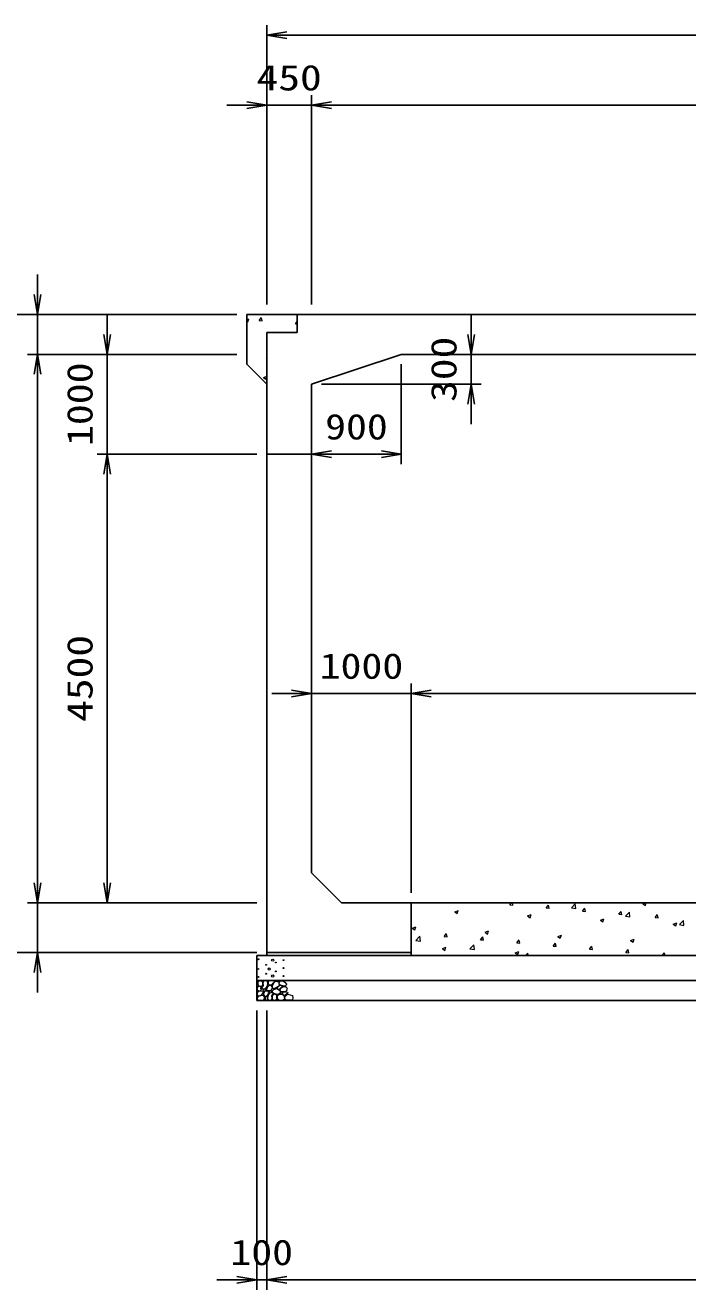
# Model space of a CAD drawing. Units: millimetres at full size. Extents: x 0 to 84100, y 0 to 59400.
# Drawn here: x 7179 to 13822, y 31620 to 44300 of the extents above; entities that cross this region are included whole.
import ezdxf
from ezdxf.enums import TextEntityAlignment as Align

# ---------------------------------------------------------------- set-up
doc = ezdxf.new("R2010")
doc.units = ezdxf.units.MM
for name, color, linetype, lineweight in [('D-DCR-HCHn', 4, 'Continuous', 9), ('D-STR-DIM', 7, 'Continuous', 25), ('D-STR-STRn', 1, 'Continuous', 25)]:
    doc.layers.add(name, color=color, linetype=linetype, lineweight=lineweight)
doc.styles.add('ＭＳ ゴシック', font='')
doc.styles.get('ＭＳ ゴシック').set_extended_font_data('MS Gothic')

# ---------------------------------------------------------------- blocks, each defined once
blk = doc.blocks.new('open_arrow')
at = {"color": 0, "linetype": 'Continuous', "lineweight": -2}
blk.add_lwpolyline([(7.5, 1.25), (0, 0), (7.5, -1.25)], dxfattribs=at)

msp = doc.modelspace()

# ---------------------------------------------------------------- linework, layer by layer
at = {"layer": 'D-DCR-HCHn'}
for p, q in [((9400, 41347.249), (9422.254, 41355.791)), ((9411.85, 41325.129), (9422.15, 41355.827)), ((9523.072, 41339.448), (9553.436, 41336.792)), ((9523.499, 41339.463), (9547.99, 41368.649)), ((9553.615, 41335.606), (9547.741, 41367.449)), ((9400, 41333.021), (9411.819, 41325.049)), ((9887.44, 41307.57), (9905, 41306.034)), ((9887.869, 41307.584), (9905, 41328.001)), ((9593.558, 40957.335), (9600, 40956.771)), ((9593.986, 40957.349), (9600, 40964.516)), ((9566.175, 40769.187), (9591.444, 40752.142)), ((9566.311, 40769.23), (9600, 40782.162)), ((9591.474, 40752.222), (9600, 40777.632)), ((11486.026, 35408.499), (11511.295, 35391.455)), ((11486.179, 35408.528), (11521.749, 35422.181)), ((11511.32, 35391.537), (11521.621, 35422.235)), ((12037.829, 35480.237), (12068.193, 35477.58)), ((12038.279, 35480.245), (12054.856, 35500)), ((12068.326, 35476.375), (12063.968, 35500)), ((12216.242, 35367.842), (12251.812, 35381.496)), ((12241.382, 35350.853), (12251.682, 35381.551)), ((12402.198, 35448.358), (12432.562, 35445.702)), ((12402.649, 35448.366), (12427.139, 35477.553)), ((12432.693, 35444.494), (12426.82, 35476.337)), ((12655.075, 35449.41), (12694.642, 35490.648)), ((12655.195, 35448.979), (12700.375, 35441.972)), ((12700.296, 35442.309), (12694.683, 35490.554)), ((12766.566, 35416.48), (12796.93, 35413.824)), ((12767.018, 35416.488), (12791.508, 35445.674)), ((12797.061, 35412.613), (12791.187, 35444.456)), ((13130.934, 35384.602), (13161.298, 35381.946)), ((13131.387, 35384.61), (13155.878, 35413.796)), ((13161.429, 35380.733), (13155.555, 35412.576)), ((13197.233, 35365.326), (13236.8, 35406.563)), ((13242.454, 35358.224), (13236.842, 35406.469)), ((13372.982, 35490.975), (13398.251, 35473.931)), ((13373.138, 35491.003), (13396.576, 35500)), ((13398.276, 35474.014), (13406.996, 35500)), ((13495.757, 35352.732), (13520.247, 35381.918)), ((13525.796, 35348.852), (13519.923, 35380.695)), ((11059.346, 35244.682), (11094.916, 35258.336)), ((11084.487, 35227.691), (11094.788, 35258.389)), ((12216.088, 35367.814), (12241.357, 35350.77)), ((12946.149, 35327.13), (12971.418, 35310.085)), ((12946.305, 35327.157), (12981.874, 35340.811)), ((12971.443, 35310.168), (12981.744, 35340.866)), ((13197.353, 35364.893), (13242.533, 35357.886)), ((13495.302, 35352.724), (13525.666, 35350.068)), ((13676.211, 35286.445), (13701.48, 35269.401)), ((13676.368, 35286.472), (13711.937, 35300.126)), ((13701.505, 35269.484), (13711.805, 35300.182)), ((13739.391, 35281.241), (13778.958, 35322.479)), ((13739.511, 35280.808), (13784.691, 35273.8)), ((13784.612, 35274.14), (13779, 35322.385)), ((11059.193, 35244.654), (11084.462, 35227.61)), ((11095.95, 35122.727), (11135.517, 35163.965)), ((11141.171, 35115.627), (11135.559, 35163.872)), ((11379.579, 35161.879), (11409.943, 35159.223)), ((11380.028, 35161.887), (11404.518, 35191.073)), ((11410.073, 35158.022), (11404.199, 35189.865)), ((11743.947, 35130.001), (11774.311, 35127.345)), ((11744.397, 35130.009), (11768.887, 35159.195)), ((11774.441, 35126.141), (11768.567, 35157.984)), ((11789.255, 35203.969), (11814.524, 35186.925)), ((11789.409, 35203.997), (11824.979, 35217.65)), ((11814.549, 35187.007), (11824.849, 35217.705)), ((12108.766, 35098.131), (12133.256, 35127.317)), ((12138.808, 35094.261), (12132.935, 35126.103)), ((12519.316, 35163.284), (12544.585, 35146.24)), ((12519.472, 35163.311), (12555.041, 35176.965)), ((12544.61, 35146.322), (12554.911, 35177.02)), ((13249.535, 35122.626), (13285.104, 35136.28)), ((13274.672, 35105.638), (13284.972, 35136.336)), ((11096.069, 35122.3), (11141.249, 35115.292)), ((11362.422, 35040.123), (11387.691, 35023.079)), ((11362.576, 35040.151), (11398.146, 35053.805)), ((11387.716, 35023.161), (11398.016, 35053.859)), ((11638.108, 35038.643), (11677.676, 35079.88)), ((11638.228, 35038.214), (11683.407, 35031.207)), ((11683.329, 35031.542), (11677.717, 35079.787)), ((12092.483, 34999.438), (12117.753, 34982.394)), ((12092.639, 34999.466), (12128.208, 35013.119)), ((12108.315, 35098.123), (12138.679, 35095.467)), ((12117.777, 34982.477), (12128.078, 35013.175)), ((12472.683, 35066.245), (12503.047, 35063.589)), ((12473.136, 35066.253), (12497.626, 35095.439)), ((12503.176, 35062.38), (12497.302, 35094.223)), ((12837.051, 35034.367), (12867.415, 35031.711)), ((12837.505, 35034.374), (12861.995, 35063.561)), ((12867.544, 35030.499), (12861.67, 35062.342)), ((13201.42, 35002.489), (13231.784, 34999.832)), ((13201.874, 35002.496), (13226.364, 35031.683)), ((13231.911, 34998.619), (13226.038, 35030.462)), ((13249.378, 35122.599), (13274.647, 35105.555)), ((13566.244, 34970.618), (13590.734, 34999.804)), ((13595.677, 34970), (13590.406, 34998.581)), ((12195.083, 34970), (12219.834, 34995.796)), ((12222.865, 34970), (12219.875, 34995.703)), ((12851.93, 34970), (12858.271, 34972.434)), ((12857.304, 34970), (12858.139, 34972.49)), ((13565.788, 34970.611), (13572.77, 34970))]:
    msp.add_line(p, q, dxfattribs=at)
for points in [[(9507.281, 34653.808), (9500.346, 34633.005), (9509.592, 34619.136), (9532.707, 34616.824), (9548.488, 34623.599), (9541.952, 34639.939), (9546.575, 34649.185), (9537.33, 34658.431), (9523.461, 34663.053)], [(9551.198, 34711.594), (9530.395, 34716.217), (9511.904, 34706.971), (9509.592, 34686.168), (9514.215, 34669.988), (9537.33, 34663.053), (9553.51, 34663.053), (9560.444, 34674.611), (9560.444, 34700.037)], [(9569.69, 34713.906), (9562.756, 34693.102), (9565.067, 34669.988), (9548.887, 34644.562), (9569.69, 34633.005), (9592.805, 34644.562), (9606.673, 34663.053), (9611.296, 34693.102), (9606.673, 34709.283), (9592.805, 34716.217)], [(9574.313, 34633.005), (9562.756, 34623.759), (9567.379, 34616.824), (9583.559, 34616.824), (9590.493, 34619.136), (9595.116, 34628.382), (9588.182, 34635.316)], [(9608.985, 34658.431), (9597.427, 34630.693), (9606.673, 34619.136), (9634.411, 34619.136), (9645.968, 34623.759), (9657.525, 34639.939), (9657.525, 34653.808), (9645.968, 34672.299), (9632.099, 34674.611)], [(9713.203, 34579.533), (9677.829, 34586.129), (9662.782, 34598.266), (9658.03, 34617.263), (9672.713, 34631.629), (9701.323, 34639.69), (9722.97, 34626.761), (9736.961, 34609.347), (9733.002, 34591.67)], [(9673.447, 34636.214), (9660.689, 34640.569), (9659.425, 34668.678), (9672.512, 34697.359), (9689.448, 34713.536), (9721.403, 34707.032), (9724.133, 34671.913), (9713.816, 34659.876), (9685.739, 34644.301)], [(9704.798, 34645.711), (9706.454, 34639.566), (9712.011, 34635.193), (9724.19, 34633.302), (9735.305, 34639.802), (9745.592, 34649.138), (9754.858, 34657.333), (9754.635, 34663.462), (9748.736, 34668.875), (9734.203, 34670.356), (9721.47, 34664.383), (9712.011, 34655.165), (9707.281, 34650.556)], [(9732.012, 34679.601), (9725.964, 34685.086), (9724.897, 34690.792), (9728.414, 34703.305), (9738.71, 34717.61), (9761.004, 34716.105), (9782.571, 34705.811), (9797.195, 34685.597), (9795.021, 34672.456), (9788.02, 34665.716), (9776.769, 34663.215), (9760.511, 34667.483), (9739.289, 34674.481)], [(9793.372, 34611.832), (9798.688, 34616.874), (9805.476, 34625.68), (9807.145, 34633.275), (9803.144, 34647.685), (9789.088, 34658.67), (9768.907, 34657.89), (9741.698, 34643.001), (9732.086, 34630.757), (9735.152, 34616.784), (9744.778, 34610.04), (9753.599, 34609.145), (9767.363, 34609.524), (9780.808, 34611.002)], [(9551.155, 34577.009), (9568.277, 34602.692), (9566.137, 34609.112), (9542.594, 34615.533), (9521.192, 34613.393), (9506.21, 34600.551), (9504.07, 34585.57), (9506.21, 34570.588), (9523.332, 34566.308)], [(9559.716, 34523.503), (9574.698, 34529.924), (9578.978, 34551.326), (9570.417, 34566.308), (9555.435, 34570.588), (9536.173, 34568.448), (9514.771, 34559.887), (9504.07, 34547.045), (9504.07, 34532.064), (9510.49, 34523.503), (9536.173, 34525.643)], [(9611.082, 34577.009), (9621.783, 34602.692), (9613.222, 34613.393), (9587.539, 34613.393), (9576.838, 34609.112), (9566.137, 34594.131), (9566.137, 34581.289), (9576.838, 34564.167), (9589.679, 34562.027)], [(9606.801, 34529.924), (9606.801, 34555.606), (9596.1, 34562.027), (9585.399, 34555.606), (9583.259, 34540.625), (9585.399, 34527.783), (9600.381, 34523.503)], [(9647.466, 34525.643), (9653.886, 34544.905), (9651.746, 34566.308), (9666.728, 34589.85), (9647.466, 34600.551), (9626.063, 34589.85), (9613.222, 34572.728), (9608.941, 34544.905), (9613.222, 34529.924), (9626.063, 34523.503)], [(9643.185, 34600.551), (9653.886, 34609.112), (9649.606, 34615.533), (9634.624, 34615.533), (9628.204, 34613.393), (9623.923, 34604.832), (9630.344, 34598.411)], [(9664.588, 34527.783), (9683.85, 34523.503), (9700.972, 34532.064), (9703.112, 34551.326), (9700.968, 34574.878), (9677.429, 34582.327), (9662.447, 34578.603), (9656.027, 34562.027), (9656.027, 34538.484)], [(9712.352, 34573.637), (9727.306, 34582.556), (9753.44, 34582.292), (9774.93, 34563.525), (9778.643, 34534.899), (9764.853, 34524.245), (9728.098, 34521.871), (9711.731, 34531.633), (9707.172, 34554.06)], [(9749.971, 34585.265), (9754.183, 34588.446), (9757.686, 34593.505), (9757.81, 34600.431), (9753.414, 34606.067), (9745.769, 34607.977), (9739.356, 34606.179), (9737.704, 34600.442), (9736.896, 34594.835), (9737.881, 34587.456), (9743.975, 34584.127)], [(9777.597, 34570.331), (9767.895, 34575.079), (9760.89, 34583.822), (9760.719, 34595.084), (9764.942, 34605.627), (9780.189, 34607.625), (9795.054, 34608.018), (9809.481, 34602.512), (9811.849, 34593.273), (9799.54, 34582.195), (9784.555, 34573.15)], [(9809.972, 34522.493), (9794.837, 34524.274), (9784.866, 34529.787), (9780.835, 34542.722), (9780.945, 34554.963), (9790.172, 34571.678), (9808.242, 34582.822), (9835.731, 34578.403), (9857.453, 34570.334), (9862.643, 34546.125), (9858.03, 34528.257), (9836.884, 34522.877)]]:
    msp.add_lwpolyline(points, close=True, dxfattribs=at)
msp.add_lwpolyline([(9643.432, 34718.547), (9626.093, 34716.446), (9614.258, 34708.701), (9614.626, 34689.819), (9620.514, 34676.087), (9635.025, 34676.185), (9655.107, 34679.153), (9664.799, 34693.689), (9674.082, 34703.492), (9676.884, 34714.345), (9664.099, 34718.547), (9643.082, 34718.547)], dxfattribs=at)
for centre, radius in [((9517.803, 34934.121), 4.5), ((9593.437, 34877.541), 4.5), ((9659.996, 34925.045), 11.25), ((9691.563, 34901.359), 4.5), ((9768.909, 34925.045), 4.5), ((9516.091, 34836.145), 4.5), ((9517.803, 34755.879), 4.5), ((9593.437, 34788.641), 4.5), ((9625.004, 34836.145), 11.25), ((9659.996, 34764.955), 11.25), ((9691.563, 34812.459), 4.5), ((9767.197, 34845.221), 4.5), ((9768.909, 34764.955), 4.5)]:
    msp.add_circle(centre, radius, dxfattribs=at)
at = {"layer": 'D-STR-DIM'}
for p, q in [((9600, 41500), (9600, 44300)), ((9600, 44200), (22500, 44200)), ((9200, 43500), (10450, 43500)), ((9600, 41500), (9600, 43600)), ((10050, 41500), (10050, 43600)), ((10050, 41500), (10050, 43600)), ((10050, 43500), (22050, 43500)), ((7300, 40600), (7300, 41800)), ((9300, 41400), (6500, 41400)), ((9300, 41400), (7200, 41400)), ((8000, 39600), (8000, 41400)), ((11650, 40300), (11650, 41400)), ((9300, 41000), (7200, 41000)), ((9300, 41000), (7200, 41000)), ((7300, 35500), (7300, 41000)), ((9300, 41000), (7900, 41000)), ((11050, 41000), (11750, 41000)), ((10950, 40900), (10950, 39900)), ((10050, 40600), (10050, 39900)), ((10150, 40700), (11750, 40700)), ((9500, 40000), (7900, 40000)), ((9500, 40000), (7900, 40000)), ((8000, 40000), (8000, 35500)), ((10950, 40000), (10050, 40000)), ((11050, 35600), (11050, 37700)), ((11050, 35600), (11050, 37700)), ((9650, 37600), (11450, 37600)), ((11050, 37600), (21050, 37600)), ((7300, 34600), (7300, 35900)), ((9500, 35500), (7200, 35500)), ((9500, 35500), (7200, 35500)), ((9500, 35500), (7900, 35500)), ((9500, 35000), (6500, 35000)), ((9500, 35000), (7200, 35000)), ((9500, 34420), (9500, 31620)), ((9600, 34420), (9600, 31620)), ((9600, 34420), (9600, 31620)), ((9100, 31720), (10000, 31720)), ((9600, 31720), (22500, 31720))]:
    msp.add_line(p, q, dxfattribs=at)
at = {"layer": 'D-STR-STRn'}
for p, q in [((9400, 41400), (9400, 40900)), ((9905, 41400), (9400, 41400)), ((9905, 41400), (22195, 41400)), ((9905, 41220), (9905, 41400)), ((9600, 41220), (9905, 41220)), ((9600, 41220), (9600, 35000)), ((10950, 41000), (10050, 40700)), ((10950, 41000), (21150, 41000)), ((9400, 40900), (9600, 40700)), ((10050, 40700), (10050, 35800)), ((9600, 40000), (10050, 40000)), ((10050, 35800), (10350, 35500)), ((10350, 35500), (21750, 35500)), ((11050, 35500), (11050, 34970)), ((9600, 35000), (11050, 35000)), ((9600, 35000), (9600, 34970)), ((9500, 34970), (22600, 34970)), ((9500, 34520), (9500, 34970)), ((9500, 34720), (22600, 34720)), ((9500, 34520), (22600, 34520))]:
    msp.add_line(p, q, dxfattribs=at)

# ---------------------------------------------------------------- block references
at = {"layer": 'D-STR-DIM', "xscale": 26.7, "yscale": 26.7}
for p in [(9600, 44200), (10050, 43500), (10050, 43500), (10050, 40000), (11050, 37600), (11050, 37600), (9600, 31720), (9600, 31720)]:
    msp.add_blockref('open_arrow', p, dxfattribs=at)
for p, rotation in [((9600, 43500), 180), ((7300, 41400), 90), ((8000, 41000), 90), ((11650, 41000), 90), ((7300, 41000), 270), ((7300, 41000), 270), ((11650, 40700), 270), ((8000, 40000), 270), ((8000, 40000), 270), ((10950, 40000), 180), ((10050, 37600), 180), ((7300, 35500), 90), ((7300, 35500), 90), ((8000, 35500), 90), ((7300, 35000), 270), ((9500, 31720), 180)]:
    msp.add_blockref('open_arrow', p, dxfattribs=dict(at, rotation=rotation))

# ---------------------------------------------------------------- texts
at = {"layer": 'D-STR-DIM', "style": 'ＭＳ ゴシック'}
for s, width, p in [('450', 1.25, (9825, 43775)), ('900', 1.2, (10500, 40275)), ('1000', 1.2, (10550, 37875)), ('100', 1.2, (9550, 31995))]:
    msp.add_text(s, height=256.6, dxfattribs=dict(at, width=width)).set_placement(p, align=Align.MIDDLE_CENTER)
for s, width, p in [('300', 1.25, (11375, 40850)), ('1000', 1.2, (7725, 40500)), ('4500', 1.25, (7725, 37750))]:
    msp.add_text(s, height=256.6, rotation=90, dxfattribs=dict(at, width=width)).set_placement(p, align=Align.MIDDLE_CENTER)

doc.saveas('drawing.dxf')
